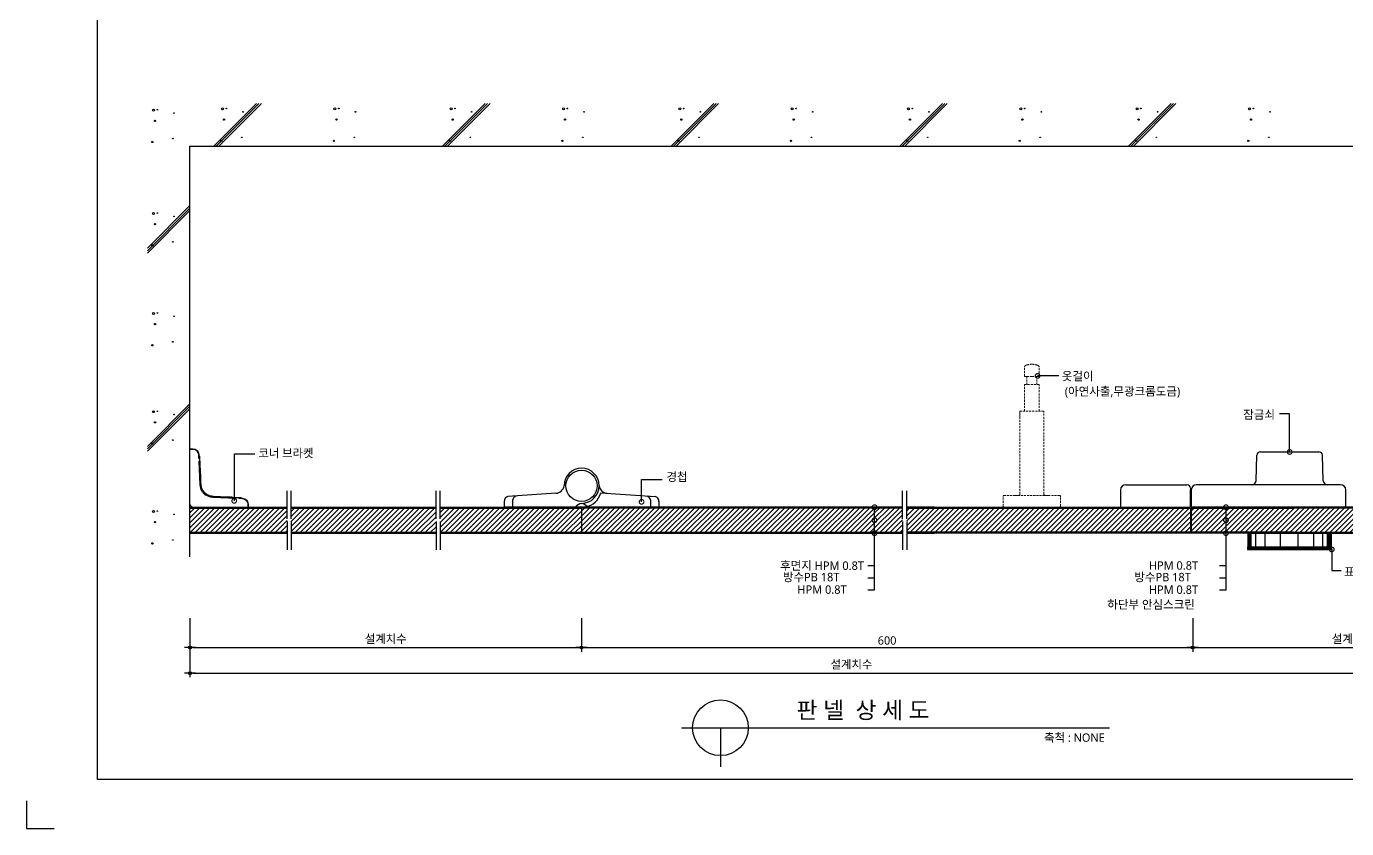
# Model space of a CAD drawing. Extents: x -256 to 8104, y -176 to 5714.
# Drawn here: x -256 to 4488, y -176 to 2705 of the extents above; entities that cross this region are included whole.
import ezdxf
from ezdxf.enums import TextEntityAlignment as Align

# ---------------------------------------------------------------- set-up
doc = ezdxf.new("R2010")
doc.units = 0
doc.header["$LTSCALE"] = 30
doc.linetypes.add('HIDDEN', pattern=[0.375, 0.25, -0.125])
doc.layers.get('0').update_dxf_attribs({"linetype": 'CONTINUOUS'})
doc.layers.get('DEFPOINTS').update_dxf_attribs({"linetype": 'CONTINUOUS'})
for name, color, linetype in [('02---제품선', 4, 'CONTINUOUS'), ('C', 2, 'CONTINUOUS'), ('DIM', 7, 'CONTINUOUS'), ('HID', 9, 'HIDDEN'), ('TIT', 3, 'CONTINUOUS'), ('경첩', 4, 'CONTINUOUS'), ('문자', 3, 'CONTINUOUS'), ('부자재', 4, 'CONTINUOUS'), ('잠금쇠(회전형)', 4, 'CONTINUOUS'), ('치수', 1, 'CONTINUOUS'), ('판넬', 2, 'CONTINUOUS'), ('해치', 8, 'CONTINUOUS')]:
    doc.layers.add(name, color=color, linetype=linetype)
doc.styles.add('돋움', font='malgun.ttf')
doc.dimstyles.new('10', dxfattribs={"dimscale": 10, "dimtxt": 3, "dimasz": 1, "dimexe": 1.5, "dimexo": 2, "dimgap": 1, "dimtad": 1, "dimdec": 0, "dimlunit": 6, "dimtxsty": '돋움', "dimblk": 'DIMDOT', "dimcen": -1, "dimdle": 1.5, "dimclrt": 3, "dimazin": 3, "dimtfac": 1, "dimtdec": 0, "dimtix": 1, "dimtmove": 2, "dimatfit": 3, "dimldrblk": 'DIMDOT', "dimarcsym": 0})
pattern_1 = [(45, (66404.808, -1739.444), (-8.980256, 8.980256), [])]

# ---------------------------------------------------------------- blocks, each defined once
blk = doc.blocks.new('DIMDOT')
at = {"linetype": 'Continuous'}
blk.add_line((-2, 0), (2, 0), dxfattribs=at)
for radius in [0.5, 0.25]:
    blk.add_circle((0, 0), radius, dxfattribs=at)
blk = doc.blocks.new('*D755')
at = {"layer": 'DEFPOINTS', "color": 0}
for p in [(75058.2, -963.9), (76465.3, -963.9), (76465.3, -1089.6)]:
    blk.add_point(p, dxfattribs=at)
at = {"layer": 'DIM', "color": 0, "lineweight": -2, "ltscale": 10}
for p, q in [((75058.2, -983.9), (75058.2, -1104.6)), ((76465.3, -983.9), (76465.3, -1104.6)), ((75068.2, -1089.6), (76455.3, -1089.6))]:
    blk.add_line(p, q, dxfattribs=at)
at = {"layer": 'DIM', "color": 0, "lineweight": -2, "xscale": 10, "yscale": 10, "zscale": 10, "rotation": 180}
blk.add_blockref('DIMDOT', (75058.2, -1089.6), dxfattribs=at)
at = {"layer": 'DIM', "color": 0, "lineweight": -2, "xscale": 10, "yscale": 10, "zscale": 10}
blk.add_blockref('DIMDOT', (76465.3, -1089.6), dxfattribs=at)
at = {"layer": 'DIM', "color": 3, "insert": (75761.8, -1060), "char_height": 30, "attachment_point": 5, "style": '돋움'}
blk.add_mtext('설계치수', dxfattribs=at)
blk = doc.blocks.new('*D756')
at = {"layer": 'DEFPOINTS', "color": 0}
for p in [(75058.2, -963.9), (79812.1, -963.9), (79812.1, -1181.1)]:
    blk.add_point(p, dxfattribs=at)
at = {"layer": 'DIM', "color": 0, "lineweight": -2, "ltscale": 10}
for p, q in [((75058.2, -983.9), (75058.2, -1196.1)), ((79812.1, -983.9), (79812.1, -1196.1)), ((75068.2, -1181.1), (79802.1, -1181.1))]:
    blk.add_line(p, q, dxfattribs=at)
at = {"layer": 'DIM', "color": 0, "lineweight": -2, "xscale": 10, "yscale": 10, "zscale": 10, "rotation": 180}
blk.add_blockref('DIMDOT', (75058.2, -1181.1), dxfattribs=at)
at = {"layer": 'DIM', "color": 0, "lineweight": -2, "xscale": 10, "yscale": 10, "zscale": 10}
blk.add_blockref('DIMDOT', (79812.1, -1181.1), dxfattribs=at)
at = {"layer": 'DIM', "color": 3, "insert": (77435.2, -1151.4), "char_height": 30, "attachment_point": 5, "style": '돋움'}
blk.add_mtext('설계치수', dxfattribs=at)
blk = doc.blocks.new('_DOTSMALL')
at = {"color": 0, "linetype": 'ByBlock', "const_width": 0.5}
blk.add_lwpolyline([(-0.0625, 0, 1), (0.0625, 0, 1)], format="xyb", close=True, dxfattribs=at)
blk = doc.blocks.new('A$C63EC304E')
at = {"layer": '치수', "color": 1, "xscale": 2.5, "yscale": 2.5, "zscale": 2.5, "rotation": 234.3098741996962}
blk.add_blockref('_DOTSMALL', (0.31, 0.31), dxfattribs=at)
blk = doc.blocks.new('A$C2BC9653E')
at = {"layer": '치수', "xscale": 0.3333333333333333, "yscale": 0.3333333333333333, "zscale": 0.3333333333333333}
blk.add_blockref('A$C63EC304E', (0, 0), dxfattribs=at)
blk = doc.blocks.new('A$C7FC71301')
at = {"layer": '치수', "rotation": 180}
blk.add_blockref('A$C2BC9653E', (0.21, 0.21), dxfattribs=at)
blk = doc.blocks.new('A$C4A20372B')
at = {"layer": '치수'}
blk.add_blockref('A$C7FC71301', (0, 0), dxfattribs=at)
blk = doc.blocks.new('A$C566469F5')
at = {"layer": '치수'}
blk.add_blockref('A$C4A20372B', (0, 0), dxfattribs=at)
blk = doc.blocks.new('A$C7E317CD4')
at = {"layer": '해치', "xscale": 2, "yscale": 2, "zscale": 2}
blk.add_blockref('A$C566469F5', (0, 0), dxfattribs=at)
blk = doc.blocks.new('A$C601D7F27')
at = {"layer": '치수'}
blk.add_blockref('A$C7E317CD4', (0, 0), dxfattribs=at)
blk = doc.blocks.new('A$C38802C08')
at = {"layer": '치수'}
blk.add_blockref('A$C601D7F27', (0, 0), dxfattribs=at)
blk = doc.blocks.new('*D757')
at = {"layer": 'DEFPOINTS', "color": 0}
for p in [(78661.3, -963.9), (79812.1, -963.9), (79812.1, -1089.6)]:
    blk.add_point(p, dxfattribs=at)
at = {"layer": 'DIM', "color": 0, "lineweight": -2, "ltscale": 10}
for p, q in [((78661.3, -983.9), (78661.3, -1104.6)), ((79812.1, -983.9), (79812.1, -1104.6)), ((78671.3, -1089.6), (79802.1, -1089.6))]:
    blk.add_line(p, q, dxfattribs=at)
at = {"layer": 'DIM', "color": 0, "lineweight": -2, "xscale": 10, "yscale": 10, "zscale": 10, "rotation": 180}
blk.add_blockref('DIMDOT', (78661.3, -1089.6), dxfattribs=at)
at = {"layer": 'DIM', "color": 0, "lineweight": -2, "xscale": 10, "yscale": 10, "zscale": 10}
blk.add_blockref('DIMDOT', (79812.1, -1089.6), dxfattribs=at)
at = {"layer": 'DIM', "color": 3, "insert": (79236.7, -1060), "char_height": 30, "attachment_point": 5, "style": '돋움'}
blk.add_mtext('설계치수', dxfattribs=at)
blk = doc.blocks.new('*D758')
at = {"layer": 'DEFPOINTS', "color": 0}
for p in [(76465.3, -963.9), (78661.3, -963.9), (78661.3, -1089.6)]:
    blk.add_point(p, dxfattribs=at)
at = {"layer": 'DIM', "color": 0, "lineweight": -2, "ltscale": 10}
for p, q in [((76465.3, -983.9), (76465.3, -1104.6)), ((78661.3, -983.9), (78661.3, -1104.6)), ((76475.3, -1089.6), (78651.3, -1089.6))]:
    blk.add_line(p, q, dxfattribs=at)
at = {"layer": 'DIM', "color": 0, "lineweight": -2, "xscale": 10, "yscale": 10, "zscale": 10, "rotation": 180}
blk.add_blockref('DIMDOT', (76465.3, -1089.6), dxfattribs=at)
at = {"layer": 'DIM', "color": 0, "lineweight": -2, "xscale": 10, "yscale": 10, "zscale": 10}
blk.add_blockref('DIMDOT', (78661.3, -1089.6), dxfattribs=at)
at = {"layer": 'DIM', "color": 3, "insert": (77563.3, -1064.1), "char_height": 30, "attachment_point": 5, "style": '돋움'}
blk.add_mtext('600', dxfattribs=at)
blk = doc.blocks.new('A$C06B31977')
for p, q in [((1.26, 11.06), (1.26, 21.17)), ((1.26, 10.11), (1.26, 0))]:
    blk.add_line(p, q)
blk = doc.blocks.new('EDGE_28', base_point=(74726.3, -1563.7))
at = {"layer": '해치', "transparency": 33554687}
h = blk.add_hatch(dxfattribs=at)
h.set_pattern_fill('ANSI31', color=256, scale=4, style=0)
h.set_pattern_definition(pattern_1)
h.paths.add_polyline_path([(75407.2, -636.9), (75407.2, -627.4), (75407.2, -588.6), (75058.2, -588.6), (75058.2, -675.3), (75407.2, -675.3)])
h.paths.add_polyline_path([(75421.9, -636.9), (75421.9, -627.4), (75421.9, -588.6), (75942.3, -588.6), (75942.3, -636.9), (75942.3, -675.3), (75421.9, -675.3)])
at = {"layer": '해치'}
h = blk.add_hatch(dxfattribs=at)
h.set_pattern_fill('ANSI31', color=256, scale=4)
h.set_pattern_definition(pattern_1)
h.paths.add_polyline_path([(76465.3, -675.3), (76465.3, -588.6), (75956.9, -588.6), (75956.9, -675.3)])
at = {"layer": '해치', "transparency": 33554687}
h = blk.add_hatch(dxfattribs=at)
h.set_pattern_fill('ANSI31', color=256, scale=4)
h.set_pattern_definition(pattern_1)
h.paths.add_polyline_path([(76465.3, -588.6), (76465.3, -675.3), (77518.3, -675.3), (77518.3, -634, -0.610943), (77516.6, -630.8, -0.241509), (77518.3, -629.9), (77518.3, -588.6)])
h = blk.add_hatch(dxfattribs=at)
h.set_pattern_fill('ANSI31', color=256, scale=4)
h.set_pattern_definition(pattern_1)
h.paths.add_polyline_path([(77619, -588.6), (77518.3, -588.6), (77518.3, -629.9, -0.610943), (77520, -633.2, -0.241509), (77518.3, -634), (77518.3, -675.3), (77619, -675.3)])
h = blk.add_hatch(dxfattribs=at)
h.set_pattern_fill('ANSI31', color=256, scale=4)
h.set_pattern_definition(pattern_1)
h.paths.add_polyline_path([(78653.3, -675.3), (78653.3, -588.6), (77733.2, -588.6), (77633.6, -588.6), (77633.6, -627.4), (77633.6, -636.9), (77633.6, -675.3), (77733.2, -675.3)])
h = blk.add_hatch(dxfattribs=at)
h.set_pattern_fill('ANSI31', color=256, scale=4, style=0)
h.set_pattern_definition(pattern_1)
h.paths.add_polyline_path([(79428.2, -636.9), (79428.2, -627.4), (79428.2, -588.6), (79812.1, -588.6), (79812.1, -675.3), (79428.2, -675.3)])
edge = h.paths.add_edge_path()
edge.add_line((79413.6, -636.9), (79413.6, -627.4))
edge.add_line((79413.6, -627.4), (79413.6, -588.6))
edge.add_line((79413.6, -588.6), (78781.1, -588.6))
edge.add_line((78781.1, -588.6), (78781.1, -629.9))
edge.add_arc((78781.1, -632), 2.08, -35.6901, 90, ccw=False)
edge.add_arc((78781.1, -632), 2.08, 270, 324.3099, ccw=False)
edge.add_line((78781.1, -634), (78781.1, -675.3))
edge.add_line((78781.1, -675.3), (79413.6, -675.3))
edge.add_line((79413.6, -675.3), (79413.6, -636.9))
h.paths.add_polyline_path([(78656.3, -588.6), (78656.3, -675.3), (78781.1, -675.3), (78781.1, -634, -0.610943), (78779.4, -630.8, -0.241509), (78781.1, -629.9), (78781.1, -588.6)])
h.paths.add_polyline_path([(80229.8, -588.6), (79812.1, -588.6), (79812.1, -675.3), (80229.8, -675.3)])
for p, q in [((75058.2, 711.7), (80229.8, 711.7)), ((75058.2, -763.3), (75058.2, 711.7))]:
    blk.add_line(p, q)
at = {"color": 2}
for p, q in [((76465.3, -585.3), (76465.3, -678.6)), ((78653.3, -588.6), (78653.3, -675.3)), ((78656.3, -588.6), (78656.3, -675.3)), ((74470.4, -1639.4), (74470.4, -1739.4)), ((74470.4, -1639.4), (74470.4, -1739.4)), ((74470.4, -1639.4), (74470.4, -1739.4)), ((74470.4, -1639.4), (74470.4, -1739.4)), ((74470.4, -1739.4), (74570.4, -1739.4))]:
    blk.add_line(p, q, dxfattribs=at)
for points in [[(74725.6, 3974.7), (81977.9, 3974.7), (81977.9, -1563.6), (74725.6, -1563.6)], [(74725.6, 3974.7), (81977.9, 3974.7), (81977.9, -1563.6), (74725.6, -1563.6)], [(74725.6, 3974.7), (82707.5, 3974.7), (82707.5, -1563.6), (74725.6, -1563.6)]]:
    blk.add_lwpolyline(points, close=True, dxfattribs=at)
at = {"layer": '02---제품선'}
for p, q in [((78888.9, -490.2), (78892.1, -398.8)), ((78904.5, -386.8), (79115.1, -386.8)), ((79130.7, -490.2), (79127.5, -398.8)), ((78420.6, -504.7), (78640.9, -504.7)), ((78653.3, -517.1), (78653.3, -585.3)), ((78861, -504.7), (78674.9, -504.7)), ((78874, -504.7), (78861, -504.7)), ((79145.7, -504.7), (78874, -504.7)), ((79192.8, -504.7), (79145.7, -504.7)), ((78402, -523.3), (78402, -585.3)), ((78653.3, -585.3), (78653.3, -523.3)), ((78656.3, -523.3), (78656.3, -585.3)), ((79211.4, -585.3), (79211.4, -523.3)), ((78402, -585.3), (78653.3, -585.3)), ((79211.4, -585.3), (78656.3, -585.3))]:
    blk.add_line(p, q, dxfattribs=at)
for centre, radius, start, end in [((78904.5, -399.2), 12.4, 90, 178), ((79115.1, -399.2), 12.4, 2, 90), ((78420.6, -523.3), 18.6, 90, 180), ((78640.9, -517.1), 12.4, 0, 90), ((78674.9, -523.3), 18.6, 90, 180), ((78874, -489.7), 15, 270, 358), ((79145.7, -489.7), 15, 182, 270), ((79192.8, -523.3), 18.6, 0, 90)]:
    blk.add_arc(centre, radius, start, end, dxfattribs=at)
at = {"layer": 'C'}
for p, q in [((75058.2, -588.6), (75407.2, -588.6)), ((75421.9, -588.6), (75942.3, -588.6)), ((75956.9, -588.6), (76465.3, -588.6)), ((77619, -588.6), (76465.3, -588.6)), ((77633.6, -588.6), (78653.3, -588.6)), ((77733.2, -588.6), (77633.6, -588.6)), ((78656.3, -588.6), (79023.3, -588.6)), ((79413.6, -588.6), (79023.3, -588.6)), ((75058.2, -675.3), (75407.2, -675.3)), ((75421.9, -675.3), (75942.3, -675.3)), ((75956.9, -675.3), (76481.5, -675.3)), ((76465.3, -675.3), (77619, -675.3)), ((78653.3, -675.3), (77633.6, -675.3)), ((77633.6, -675.3), (77733.2, -675.3)), ((79023.3, -675.3), (78656.3, -675.3)), ((79023.3, -675.3), (79413.6, -675.3))]:
    blk.add_line(p, q, dxfattribs=at)
at = {"layer": 'HID', "lineweight": 15}
for p, q in [((78057.4, -115.2), (78057.4, -79.6)), ((78109.3, -115.2), (78109.3, -79.6)), ((78057.4, -115.2), (78065.3, -115.2)), ((78065.3, -115.2), (78083.3, -115.2)), ((78065.3, -115.2), (78065.3, -145)), ((78101.4, -115.2), (78083.3, -115.2)), ((78109.3, -115.2), (78101.4, -115.2)), ((78101.4, -115.2), (78101.4, -145)), ((78057.4, -240), (78057.4, -145)), ((78109.3, -145), (78057.4, -145)), ((78109.3, -240), (78109.3, -145)), ((78126, -240), (78040.6, -240)), ((78040.6, -263.7), (78040.6, -240)), ((78040.6, -537.6), (78040.6, -240)), ((78126, -537.6), (78126, -240)), ((77980.1, -580.3), (77980.1, -547.6)), ((78035.6, -542.6), (77985.1, -542.6)), ((78141, -542.6), (78025.6, -542.6)), ((78131, -542.6), (78181.6, -542.6)), ((78186.6, -580.3), (78186.6, -547.6)), ((78181.6, -585.3), (77985.1, -585.3)), ((78734.9, -585.3), (78766.6, -585.3)), ((78766.6, -585.3), (78956.6, -585.3))]:
    blk.add_line(p, q, dxfattribs=at)
for centre, radius, start, end in [((78066.1, -84.9), 10.2, 101.3021, 148.9655), ((78088.3, -157), 85.6, 93.3455, 106.4545), ((78078.3, -157), 85.6, 73.5455, 86.6545), ((78100.6, -84.9), 10.2, 31.0345, 78.6979), ((77985.1, -547.6), 5, 90, 180), ((78035.6, -537.6), 5, 270, 0), ((78131, -537.6), 5, 180, 270), ((78181.6, -547.6), 5, 0, 90), ((77985.1, -580.3), 5, 180, 270), ((78181.6, -580.3), 5, 270, 0)]:
    blk.add_arc(centre, radius, start, end, dxfattribs=at)
at = {"layer": 'TIT', "color": 7}
for p, q in [((76824.3, -1377.5), (78362.1, -1377.5)), ((76964.3, -1377.5), (76964.3, -1517.5))]:
    blk.add_line(p, q, dxfattribs=at)
blk.add_circle((76964.3, -1377.5), 100, dxfattribs=at)
at = {"layer": '경첩', "color": 4, "linetype": 'Continuous', "lineweight": 15}
for p, q in [((75058.2, -375.3), (75068.8, -375.3)), ((75058.2, -377.6), (75058.2, -375.3)), ((75058.2, -397.7), (75058.2, -377.6)), ((75068.8, -377.6), (75058.2, -377.6)), ((75068.8, -377.6), (75068.8, -375.3)), ((75058.2, -401), (75058.2, -398.6)), ((75058.2, -401), (75058.2, -571.3)), ((75089.1, -409.8), (75088.4, -396.3)), ((75093.5, -503.4), (75089.5, -419.6)), ((75090.8, -396.2), (75091.9, -419.5)), ((75092.5, -400.8), (75091, -402.3)), ((75093.6, -406.4), (75091.3, -408.6)), ((75091.9, -419.5), (75095.8, -503.3)), ((75093.6, -406.4), (75094.8, -431.6)), ((75094.8, -431.6), (75092.5, -433.8)), ((75095.1, -437.9), (75092.8, -440.1)), ((75095.2, -441.1), (75093, -443.3)), ((75095.5, -447.4), (75093.3, -449.6)), ((75095.7, -450.5), (75093.4, -452.7)), ((75095.2, -441.1), (75095.5, -447.4)), ((75095.7, -450.5), (75096.9, -477.3)), ((75096.9, -477.3), (75094.7, -479.5)), ((75096.9, -477.4), (75094.7, -479.6)), ((75097.1, -481.3), (75094.9, -483.5)), ((75097.2, -483.5), (75095, -485.8)), ((75097.6, -492.1), (75095.4, -494.3)), ((75097.7, -493), (75095.4, -495.3)), ((75097.8, -496.2), (75095.6, -498.4)), ((75097.8, -497.1), (75095.6, -499.4)), ((75098.3, -505.6), (75096.2, -507.7)), ((75098.6, -507.7), (75096.6, -509.7)), ((75096.9, -477.4), (75097.1, -481.3)), ((75097.2, -483.5), (75097.6, -492.1)), ((75099.2, -511.2), (75097.3, -513.1)), ((75097.4, -513.1), (75099.3, -511.2)), ((75097.6, -492.1), (75097.7, -493)), ((75097.7, -493), (75097.8, -496.2)), ((75097.8, -496.2), (75097.8, -497.1)), ((75097.8, -497.1), (75098.1, -503.2)), ((75100.7, -516.1), (75098.9, -517.9)), ((75102.2, -519.8), (75100.5, -521.6)), ((75103.3, -522), (75101.6, -523.7)), ((75105.8, -526.1), (75104.2, -527.8)), ((75107.2, -528), (75105.6, -529.7)), ((75117.4, -537.7), (75115.7, -539.3)), ((75119.4, -539), (75117.7, -540.7)), ((75123.7, -541.3), (75121.9, -543)), ((75126, -542.3), (75124.2, -544)), ((75130.9, -543.9), (75129.1, -545.8)), ((75223.9, -554), (75140.1, -550)), ((75140.2, -547.7), (75224, -551.6)), ((75140.3, -545.4), (75142.6, -545.5)), ((75140.3, -545.4), (75196.1, -548)), ((75142.6, -545.5), (75140.3, -547.7)), ((75196.1, -548), (75193.9, -550.2)), ((75202.5, -548.3), (75200.2, -550.5)), ((75205.6, -548.4), (75203.4, -550.7)), ((75211.9, -548.7), (75209.7, -551)), ((75211.9, -548.7), (75241.9, -550.2)), ((75224, -551.6), (75247.3, -552.7)), ((75247.2, -555.1), (75233.7, -554.4)), ((75242.7, -551), (75241.2, -552.5)), ((75242.7, -551), (75241.9, -550.2)), ((75072.2, -585.3), (75242.5, -585.3)), ((75244.9, -585.3), (75242.5, -585.3)), ((75265.9, -585.3), (75245.8, -585.3)), ((75265.9, -585.3), (75265.9, -574.7)), ((75265.9, -574.7), (75268.2, -574.7)), ((75268.2, -585.3), (75265.9, -585.3)), ((75268.2, -574.7), (75268.2, -585.3))]:
    blk.add_line(p, q, dxfattribs=at)
at = {"layer": '경첩', "color": 4, "linetype": 'Continuous', "lineweight": 15, "flags": 128}
for points in [[(75088.4, -396.3), (75088.9, -396.3), (75089.3, -396.3), (75089.7, -396.2), (75090.1, -396.2), (75090.4, -396.2), (75090.6, -396.2), (75090.7, -396.2), (75090.8, -396.2)], [(75091.9, -419.5), (75091.8, -419.5), (75091.7, -419.5), (75091.5, -419.6), (75091.2, -419.6), (75090.8, -419.6), (75090.4, -419.6), (75090, -419.6), (75089.5, -419.6)], [(75093.3, -401.6), (75093.2, -401.4), (75093, -401.3), (75092.9, -401.1), (75092.8, -401), (75092.7, -400.9), (75092.6, -400.9), (75092.6, -400.8), (75092.5, -400.8)], [(75093.3, -401.6), (75093.4, -402.6), (75093.4, -403.8), (75093.5, -405), (75093.6, -406.4)], [(75094.8, -431.6), (75094.8, -432.8), (75094.9, -434), (75094.9, -435.1), (75095, -436.1), (75095, -436.8), (75095, -437.4), (75095.1, -437.8), (75095.1, -437.9)], [(75095.8, -503.3), (75095.8, -503.3), (75095.6, -503.3), (75095.4, -503.3), (75095.1, -503.3), (75094.8, -503.3), (75094.4, -503.4), (75093.9, -503.4), (75093.5, -503.4)], [(75096.9, -477.3), (75096.9, -477.3), (75096.9, -477.4)], [(75097.1, -481.3), (75097.1, -482), (75097.2, -482.7), (75097.2, -483.5)], [(75098.3, -505.6), (75098.5, -507.2), (75098.6, -507.7)], [(75099.2, -511.2), (75099.3, -511.2), (75099.3, -511.2)], [(75140.2, -547.7), (75140.2, -547.7), (75140.2, -547.9), (75140.2, -548.1), (75140.2, -548.4), (75140.2, -548.7), (75140.2, -549.1), (75140.1, -549.6), (75140.1, -550)], [(75196.1, -548), (75197.2, -548.1), (75198.3, -548.1), (75199.3, -548.1), (75200.2, -548.2), (75201, -548.2), (75201.6, -548.3), (75202.1, -548.3), (75202.4, -548.3), (75202.5, -548.3)], [(75205.6, -548.4), (75205.7, -548.5), (75206.1, -548.5), (75206.7, -548.5), (75207.4, -548.5), (75208.4, -548.6), (75209.5, -548.6), (75210.7, -548.7), (75211.9, -548.7)], [(75224, -551.6), (75224, -551.7), (75224, -551.8), (75224, -552), (75223.9, -552.3), (75223.9, -552.7), (75223.9, -553.1), (75223.9, -553.5), (75223.9, -554)], [(75247.2, -555.1), (75247.2, -554.6), (75247.2, -554.2), (75247.3, -553.8), (75247.3, -553.4), (75247.3, -553.1), (75247.3, -552.9), (75247.3, -552.8), (75247.3, -552.7)]]:
    blk.add_lwpolyline(points, dxfattribs=at)
at = {"layer": '경첩', "color": 4, "linetype": 'Continuous', "lineweight": 15}
for centre, radius, start, end in [((75068.8, -397.2), 21.9, 2.6983, 90), ((75068.8, -397.2), 19.6, 2.6983, 90), ((75142.4, -501.1), 49, 182.6983, 267.3017), ((75142.4, -501.1), 46.7, 182.6983, 267.3017), ((75142.4, -501.1), 44.3, 182.6983, 185.9088), ((75142.4, -501.1), 44.3, 188.6056, 193.1623), ((75142.4, -501.1), 44.3, 193.2431, 199.766), ((75142.4, -501.1), 44.3, 199.766, 204.9948), ((75142.4, -501.1), 44.3, 208.1736, 214.3849), ((75142.4, -501.1), 44.3, 214.3855, 217.4388), ((75142.4, -501.1), 44.3, 217.4392, 235.6151), ((75142.4, -501.1), 44.3, 235.6142, 238.7009), ((75142.4, -501.1), 44.3, 238.7002, 245.0052), ((75142.4, -501.1), 44.3, 248.2494, 255.0002), ((75142.4, -501.1), 44.3, 255, 267.3017), ((75246.3, -574.7), 19.6, 0, 87.3017), ((75246.3, -574.7), 21.9, 0, 87.3017), ((75072.2, -571.3), 14, 180, 270)]:
    blk.add_arc(centre, radius, start, end, dxfattribs=at)
at = {"layer": '부자재'}
for p, q in [((76187.3, -563.2), (76187.3, -585.3)), ((76373.1, -535.2), (76200.3, -547.3)), ((76217.3, -559.1), (76217.3, -585.3)), ((76534.1, -533.3), (76730, -547.3)), ((76713.4, -559.1), (76713.4, -585.3)), ((76743.4, -563.2), (76743.4, -585.3)), ((76465.3, -585.3), (76187.3, -585.3)), ((76479.5, -585.3), (76743.4, -585.3))]:
    blk.add_line(p, q, dxfattribs=at)
at = {"layer": '부자재', "color": 1}
blk.add_circle((76465.3, -508.3), 56.2, dxfattribs=at)
at = {"layer": '부자재'}
for centre, radius, start, end in [((76465.3, -508.3), 63, 270, 180), ((76371.6, -504.2), 31, 272.9231, 352.4724), ((76559.1, -504.2), 31, 187.5276, 267.0769), ((76204, -563.7), 16.8, 101.7765, 181.6712), ((76237.7, -564.8), 21.2, 113.4077, 164.5497), ((76467.5, -516.7), 68.6, 280.084, 345.9792), ((76692.9, -564.8), 21.2, 15.4503, 67.3004), ((76726.6, -563.7), 16.8, 358.3288, 78.2235), ((76473.9, -609.9), 39.5, 102.5267, 141.5475), ((76456.7, -609.9), 39.5, 43.1003, 77.4733)]:
    blk.add_arc(centre, radius, start, end, dxfattribs=at)
at = {"layer": '잠금쇠(회전형)', "linetype": 'Continuous', "lineweight": 15}
for p, q in [((78859.6, -679.3), (79160, -679.3)), ((78859.6, -679.3), (78859.6, -727.6)), ((78860.5, -679.3), (78860.5, -727.6)), ((79160, -679.3), (79160, -727.6)), ((78858.6, -727.6), (79161, -727.6)), ((78858.6, -736.9), (78858.6, -727.6)), ((78858.6, -736.6), (79161, -736.6)), ((79161, -736.9), (79161, -727.6))]:
    blk.add_line(p, q, dxfattribs=at)
at = {"layer": '치수'}
for p, q in [((78180.3, -113.7), (78104.2, -113.7)), ((79009.8, -249.6), (78973.2, -249.6)), ((79009.8, -386.8), (79009.8, -249.6)), ((75217.7, -393.6), (75291.8, -393.6)), ((75217.7, -562), (75217.7, -393.6)), ((76680.9, -566), (76680.9, -485.1)), ((76680.9, -485.1), (76755.1, -485.1)), ((77518.3, -881.9), (77518.3, -585.3)), ((78781.1, -881.9), (78781.1, -585.3)), ((79161, -736.9), (79161, -812.7)), ((77494.5, -795.1), (77518.3, -795.1)), ((78757.3, -795.1), (78781.1, -795.1)), ((77494.5, -838.6), (77518.3, -838.6)), ((78757.3, -838.6), (78781.1, -838.6)), ((79161, -812.7), (79195.3, -812.7)), ((77494.5, -881.9), (77518.3, -881.9)), ((78757.3, -881.9), (78781.1, -881.9))]:
    blk.add_line(p, q, dxfattribs=at)
at = {"layer": '판넬', "color": 1}
for p, q in [((75058.2, -585.3), (75407.2, -585.3)), ((75421.9, -585.3), (75942.3, -585.3)), ((75956.9, -585.3), (76444.9, -585.3)), ((77619, -585.3), (76465.3, -585.3)), ((77633.6, -585.3), (78651.3, -585.3)), ((77733.2, -585.3), (77633.6, -585.3)), ((78661.3, -585.3), (79023.3, -585.3)), ((79413.6, -585.3), (79023.3, -585.3)), ((75058.2, -678.6), (75407.2, -678.6)), ((75421.9, -678.6), (75942.3, -678.6)), ((75956.9, -678.6), (76484.9, -678.6)), ((76465.3, -678.6), (77619, -678.6)), ((78656.3, -678.6), (77633.6, -678.6)), ((77633.6, -678.6), (77733.2, -678.6)), ((79023.3, -678.6), (78656.3, -678.6)), ((79023.3, -678.6), (79413.6, -678.6))]:
    blk.add_line(p, q, dxfattribs=at)
at = {"layer": '해치'}
for p, q in [((75144.1, 711.7), (75297.2, 864.9)), ((75161.8, 711.7), (75314.9, 864.9)), ((75965.7, 711.7), (76118.8, 864.9)), ((75983.3, 711.7), (76136.5, 864.9)), ((76787.3, 711.7), (76940.4, 864.9)), ((76804.9, 711.7), (76958, 864.9)), ((77608.8, 711.7), (77762, 864.9)), ((77626.5, 711.7), (77779.6, 864.9)), ((78430.4, 711.7), (78583.5, 864.9)), ((78448.1, 711.7), (78601.2, 864.9)), ((74905.1, 344.8), (75058.2, 498)), ((74905.1, 327.2), (75058.2, 480.3)), ((74905.1, -366.8), (75058.2, -213.7)), ((74905.1, -384.4), (75058.2, -231.3)), ((78862.4, -679.3), (78862.4, -727.6)), ((78865.4, -679.3), (78865.4, -727.6)), ((78870.5, -679.3), (78870.5, -727.6)), ((78886.8, -679.3), (78886.8, -727.6)), ((78920.2, -679.3), (78920.2, -727.6)), ((78975.7, -679.3), (78975.7, -727.6)), ((79039.4, -679.3), (79039.4, -727.6)), ((79095, -679.3), (79095, -727.6)), ((79128.3, -679.3), (79128.3, -727.6)), ((79144.6, -679.3), (79144.6, -727.6)), ((79149.1, -679.3), (79149.1, -727.6)), ((79154.3, -679.3), (79154.3, -727.6)), ((79157.3, -679.3), (79157.3, -727.6)), ((79159.2, -679.3), (79159.2, -727.6)), ((78858.6, -730.7), (79161, -730.7)), ((78858.6, -732.3), (79161, -732.3)), ((78858.6, -733.8), (79161, -733.8)), ((78858.6, -734.7), (79161, -734.7)), ((78858.6, -735.7), (79161, -735.7)), ((78858.6, -736.9), (79161, -736.9))]:
    blk.add_line(p, q, dxfattribs=at)
at = {"layer": '해치', "color": 2}
for p, q in [((75152.9, 711.7), (75306.1, 864.9)), ((75974.5, 711.7), (76127.6, 864.9)), ((76796.1, 711.7), (76949.2, 864.9)), ((77617.7, 711.7), (77770.8, 864.9)), ((78439.2, 711.7), (78592.4, 864.9)), ((74905.1, 336), (75058.2, 489.2)), ((74905.1, -375.6), (75058.2, -222.5))]:
    blk.add_line(p, q, dxfattribs=at)
at = {"layer": '해치'}
for centre, radius in [((74927.2, 840.9), 3.36), ((74941.1, 842.5), 1.12), ((75001.1, 830.5), 1.12), ((75175.1, 845.3), 3.36), ((75180.7, 807), 2.24), ((75188.9, 846.9), 1.12), ((75248.9, 834.9), 1.12), ((75579.1, 845.3), 3.36), ((75584.7, 807), 2.24), ((75593, 846.9), 1.12), ((75653, 834.9), 1.12), ((75996.6, 845.3), 3.36), ((76002.2, 807), 2.24), ((76010.5, 846.9), 1.12), ((76070.5, 834.9), 1.12), ((76400.6, 845.3), 3.36), ((76406.2, 807), 2.24), ((76414.5, 846.9), 1.12), ((76474.5, 834.9), 1.12), ((76818.2, 845.3), 3.36), ((76823.8, 807), 2.24), ((76832.1, 846.9), 1.12), ((76892.1, 834.9), 1.12), ((77222.2, 845.3), 3.36), ((77227.8, 807), 2.24), ((77236.1, 846.9), 1.12), ((77296.1, 834.9), 1.12), ((77639.8, 845.3), 3.36), ((77645.4, 807), 2.24), ((77653.7, 846.9), 1.12), ((77713.7, 834.9), 1.12), ((78043.8, 845.3), 3.36), ((78049.4, 807), 2.24), ((78057.7, 846.9), 1.12), ((78117.7, 834.9), 1.12), ((78461.4, 845.3), 3.36), ((78466.9, 807), 2.24), ((78475.2, 846.9), 1.12), ((78535.2, 834.9), 1.12), ((78865.4, 845.3), 3.36), ((78871, 807), 2.24), ((78879.3, 846.9), 1.12), ((78939.3, 834.9), 1.12), ((74932.8, 802.6), 2.24), ((74923.2, 726.5), 2.24), ((74996.6, 738.8), 1.12), ((75171, 730.9), 2.24), ((75244.5, 743.2), 1.12), ((75575, 730.9), 2.24), ((75648.5, 743.2), 1.12), ((75992.6, 730.9), 2.24), ((76066, 743.2), 1.12), ((76396.6, 730.9), 2.24), ((76470.1, 743.2), 1.12), ((76814.2, 730.9), 2.24), ((76887.6, 743.2), 1.12), ((77218.2, 730.9), 2.24), ((77291.6, 743.2), 1.12), ((77635.8, 730.9), 2.24), ((77709.2, 743.2), 1.12), ((78039.8, 730.9), 2.24), ((78113.2, 743.2), 1.12), ((78457.3, 730.9), 2.24), ((78530.8, 743.2), 1.12), ((78861.3, 730.9), 2.24), ((78934.8, 743.2), 1.12), ((74927.2, 469.6), 3.36), ((74932.8, 431.2), 2.24), ((74941.1, 471.2), 1.12), ((75001.1, 459.2), 1.12), ((74923.2, 355.2), 2.24), ((74996.6, 367.5), 1.12), ((74927.2, 110.9), 3.36), ((74941.1, 112.5), 1.12), ((75001.1, 100.5), 1.12), ((74932.8, 72.6), 2.24), ((74996.6, 8.8), 1.12), ((74923.2, -3.5), 2.24), ((74927.2, -242.1), 3.36), ((74932.8, -280.4), 2.24), ((74941.1, -240.5), 1.12), ((75001.1, -252.4), 1.12), ((74923.2, -356.5), 2.24), ((74996.6, -344.2), 1.12), ((74927.2, -600.8), 3.36), ((74941.1, -599.2), 1.12), ((75001.1, -611.1), 1.12), ((74932.8, -639.1), 2.24), ((74996.6, -702.9), 1.12), ((74923.2, -715.2), 2.24)]:
    blk.add_circle(centre, radius, dxfattribs=at)
at = {"xscale": 10, "yscale": 10, "zscale": 10}
for p in [(75394.7, -738), (75409.3, -738), (75929.8, -738), (75944.4, -738), (77606.4, -738), (77621.1, -738)]:
    blk.add_blockref('A$C06B31977', p, dxfattribs=at)
at = {"layer": '치수', "xscale": 20, "yscale": 20, "zscale": 20}
for p in [(75213, -566.5), (76676.8, -570.2)]:
    blk.add_blockref('A$C38802C08', p, dxfattribs=at)
at = {"layer": '해치', "yscale": 20, "zscale": 20}
for p, xscale in [((78108.4, -117.9), -20), ((79005.7, -391), 20), ((79156.9, -741.1), 20)]:
    blk.add_blockref('A$C38802C08', p, dxfattribs=dict(at, xscale=xscale))
at = {"layer": '해치', "xscale": 20, "yscale": 20, "zscale": 20, "rotation": 90}
for p in [(77522.3, -589.5), (78785.1, -589.5), (77522.3, -682.8), (77522.4, -636.1), (78785.1, -682.8), (78785.3, -636.1)]:
    blk.add_blockref('A$C38802C08', p, dxfattribs=at)
at = {"layer": 'TIT', "style": '돋움'}
blk.add_text('판 넬  상 세 도', height=60, dxfattribs=at).set_placement((77716.1, -1343.9), align=Align.RIGHT)
blk.add_text('축척 : NONE', height=30, dxfattribs=at).set_placement((78127.5, -1427.7))
at = {"layer": '문자', "style": '돋움'}
for s, height, p in [('옷걸이', 30.34, (78248.1, -113.8)), ('(아연사출,무광크롬도금)', 30.337, (78409.2, -170.2)), ('잠금쇠', 30.34, (78900, -251.9)), ('후면지 HPM 0.8T', 30.337, (77329.5, -794.3)), ('HPM 0.8T', 30.34, (78592.3, -794.6)), ('표시창', 30.34, (79262.2, -816.6)), ('방수PB 18T', 30.34, (77290.3, -835.5)), ('방수PB 18T', 30.34, (78553.2, -835.5)), ('HPM 0.8T', 30.34, (77329.5, -881.1)), ('HPM 0.8T', 30.34, (78592.3, -881.4)), ('하단부 안심스크린', 30.34, (78511.9, -934.2))]:
    blk.add_text(s, height=height, dxfattribs=at).set_placement(p, align=Align.MIDDLE)
for s, p in [('코너 브라켓', (75304, -406)), ('경첩', (76770.7, -491.4))]:
    blk.add_text(s, height=30, dxfattribs=at).set_placement(p)
at = {"layer": 'DIM', "ltscale": 10}
for base, p1, p2, text, picture, middle in [((76465.3, -1089.6), (75058.2, -963.9), (76465.3, -963.9), '설계치수', '*D755', (75761.8, -1060)), ((79812.1, -1181.1), (75058.2, -963.9), (79812.1, -963.9), '설계치수', '*D756', (77435.2, -1151.4)), ((78661.3, -1089.6), (76465.3, -963.9), (78661.3, -963.9), '600', '*D758', (77563.3, -1064.1)), ((79812.1, -1089.6), (78661.3, -963.9), (79812.1, -963.9), '설계치수', '*D757', (79236.7, -1060))]:
    dim = blk.add_linear_dim(base=base, p1=p1, p2=p2, text=text, dimstyle='10', override={"dimtxsty": '돋움'}, dxfattribs=at)
    dim.commit()
    dim.dimension.update_dxf_attribs({"geometry": picture, "text_midpoint": middle})

msp = doc.modelspace()

# ---------------------------------------------------------------- block references
msp.add_blockref('EDGE_28', (0, 0))

doc.saveas('drawing.dxf')
